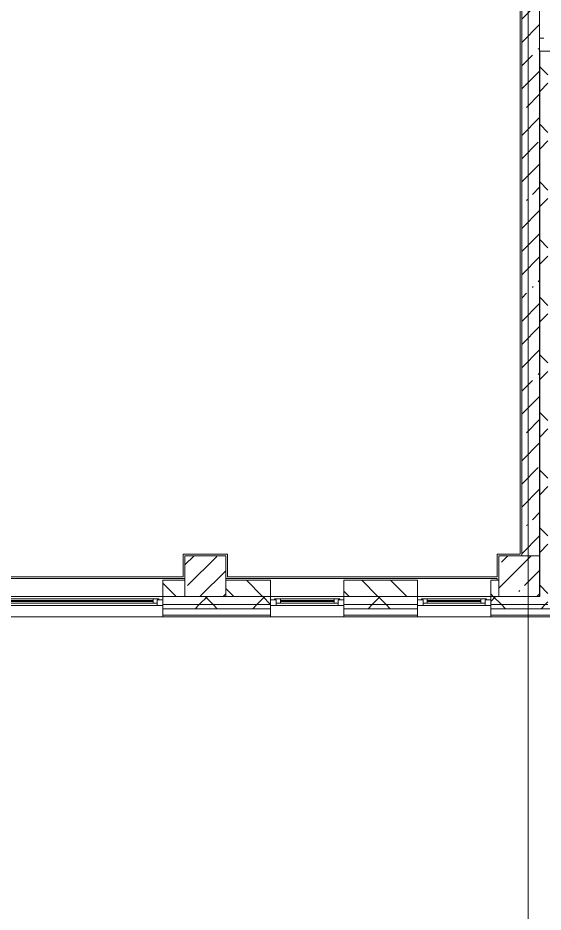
# Model space of a CAD drawing. Header units: millimetres. Extents: x -5507 to 191320, y -8553 to 29000.
# Drawn here: x 140641 to 147082, y -323 to 10650 of the extents above; entities that cross this region are included whole.
import ezdxf

# ---------------------------------------------------------------- set-up
doc = ezdxf.new("R2010")
doc.units = ezdxf.units.MM
doc.linetypes.add('200_ШТРИХ__ш1_п0_6_', pattern=[160, 100, -60])
doc.linetypes.add('Осевая', pattern=[3175, 635, -476.25, 1587.5, -476.25])
for name, color, linetype, lineweight in [('A-DETL-MBND', 7, '200_ШТРИХ__ш1_п0_6_', 9), ('A-GLAZ-2', 7, 'Continuous', 5), ('A-WALL', 7, 'Continuous', 9), ('A-WALL-4', 7, 'Continuous', 5), ('I-WALL-2', 7, 'Continuous', 5), ('S-COLS-2', 7, 'Continuous', 5), ('Оси', 7, 'Continuous', 9), ('Оси-2', 7, 'Осевая', 9)]:
    doc.layers.add(name, color=color, linetype=linetype, lineweight=lineweight)
doc.layers.add('A-FLOR-2', color=7, linetype='Continuous', lineweight=5, true_color=0xaaaaaa)
pattern_1 = [(45, (62340, 0), (-353.5534, 353.5534), []), (135, (62340, 0), (-353.5534, -353.5534), [])]

# ---------------------------------------------------------------- blocks, each defined once
blk = doc.blocks.new('BSC_Колонна _Прямоугольная - 500х500-V38-3_5_1_птичка')
at = {"layer": 'S-COLS-2'}
h = blk.add_hatch(dxfattribs=at)
h.set_pattern_fill('FP_55', color=256, style=0, pattern_type=2)
h.set_pattern_definition([(45, (-80600, -3800), (-285.1231, 285.1231), []), (45, (-80314.88, -3800), (-285.1231, 285.1231), [504.031, -100.806, 16.764, -84.042])])
h.paths.add_polyline_path([(250, -250), (250, 250), (-250, 250), (-250, -250)])
for p, q in [((250, 250), (-250, 250)), ((-250, 250), (-250, -250)), ((250, -250), (250, 250)), ((-250, -250), (250, -250))]:
    blk.add_line(p, q, dxfattribs=at)
blk = doc.blocks.new('120_Окно_СКБ_2Ст - 120_Окно_СКБ_2Ст 3000х2500 _мал_створка слева_-22809161-3_5_1_птичка')
at = {"layer": 'A-GLAZ-2'}
for p, q in [((-1500, -75), (-1500, -5)), ((-1500, -5), (-1430, -5)), ((1500, -5), (-1500, -5)), ((-1430, -75), (-1500, -75)), ((-1500, -75), (-1450, -75)), ((-1430, -75), (-1450, -75)), ((-1450, -75), (-1450, -85)), ((-1450, -85), (620, -85)), ((620, -85), (-1450, -85)), ((-1430, -5), (-1430, -75)), ((600, -35), (-1430, -35)), ((-1430, -35), (-1430, -75)), ((-1380, -85), (-1380, -35)), ((-1380, -55), (550, -55)), ((550, -65), (-1380, -65)), ((550, -85), (550, -35)), ((600, -75), (600, -5)), ((600, -5), (670, -5)), ((600, -75), (600, -35)), ((670, -75), (600, -75)), ((620, -75), (600, -75)), ((620, -75), (650, -75)), ((620, -85), (620, -75)), ((670, -75), (650, -75)), ((650, -75), (650, -85)), ((650, -85), (1450, -85)), ((1450, -85), (650, -85)), ((670, -5), (670, -75)), ((1430, -35), (670, -35)), ((670, -35), (670, -75)), ((720, -85), (720, -35)), ((720, -55), (1380, -55)), ((1380, -65), (720, -65)), ((1380, -85), (1380, -35)), ((1430, -75), (1430, -5)), ((1430, -5), (1500, -5)), ((1430, -75), (1430, -35)), ((1500, -75), (1430, -75)), ((1450, -75), (1430, -75)), ((1450, -75), (1500, -75)), ((1450, -85), (1450, -75)), ((1500, -5), (1500, -75))]:
    blk.add_line(p, q, dxfattribs=at)
blk = doc.blocks.new('120_Окно_СКБ_1Ст - 120_Окно_СКБ_1Ст 900х2500_h_-19906774-3_5_1_птичка')
at = {"layer": 'A-GLAZ-2'}
for p, q in [((-450, -75), (-450, -5)), ((-450, -5), (-380, -5)), ((450, -5), (-450, -5)), ((-380, -75), (-450, -75)), ((-450, -75), (-400, -75)), ((-380, -75), (-400, -75)), ((-400, -75), (-400, -85)), ((-400, -85), (400, -85)), ((400, -85), (-400, -85)), ((-380, -5), (-380, -75)), ((380, -35), (-380, -35)), ((-380, -35), (-380, -75)), ((-330, -85), (-330, -35)), ((-330, -55), (330, -55)), ((330, -65), (-330, -65)), ((330, -85), (330, -35)), ((380, -75), (380, -5)), ((380, -5), (450, -5)), ((380, -75), (380, -35)), ((450, -75), (380, -75)), ((400, -75), (380, -75)), ((400, -75), (450, -75)), ((400, -85), (400, -75)), ((450, -5), (450, -75))]:
    blk.add_line(p, q, dxfattribs=at)
blk = doc.blocks.new('BSC_Колонна _Прямоугольная - 500х500-V124-3_5_1_птичка')
at = {"layer": 'S-COLS-2'}
h = blk.add_hatch(dxfattribs=at)
h.set_pattern_fill('FP_136', color=256, style=0, pattern_type=2)
h.set_pattern_definition([(45, (-84450, -3800), (-285.1231, 285.1231), []), (45, (-84164.88, -3800), (-285.1231, 285.1231), [504.031, -100.806, 16.764, -84.042])])
h.paths.add_polyline_path([(-250, -250), (250, -250), (250, 250), (-250, 250), (-250, -98)])
for p, q in [((250, 250), (-250, 250)), ((-250, 250), (-250, -250)), ((250, -250), (250, 250)), ((-250, -250), (250, -250))]:
    blk.add_line(p, q, dxfattribs=at)

msp = doc.modelspace()

# ---------------------------------------------------------------- hatches: boundary and pattern name
at = {"layer": 'A-WALL-4'}
h = msp.add_hatch(dxfattribs=at)
h.set_pattern_fill('FP_66', color=256, style=0, pattern_type=2)
h.set_pattern_definition(pattern_1)
h.paths.add_polyline_path([(147141.6, 3450), (147141.6, 10242), (147041.6, 10242), (147041.6, 3450)])
h = msp.add_hatch(dxfattribs=at)
h.set_pattern_fill('FP_64', color=256, style=0, pattern_type=2)
h.set_pattern_definition([(135, (62339.98, 0), (-176.7767, -176.7767), [])])
h.paths.add_polyline_path([(143740, 3550), (143740, 3750), (143190, 3750), (143190, 3550), (143443.6, 3550)])
h.paths.add_polyline_path([(139420, 3550), (139420, 3750), (138320, 3750), (138320, 3550), (138782.7, 3550)])
h.paths.add_polyline_path([(142420, 3550), (142690, 3550), (142690, 3750), (142420, 3750)])
h.paths.add_polyline_path([(146440, 3550), (146540, 3550), (146540, 3750), (146440, 3750), (146440, 3702)])
h.paths.add_polyline_path([(145308, 3550), (145540, 3550), (145540, 3750), (144640, 3750), (144640, 3550)])
h = msp.add_hatch(dxfattribs=at)
h.set_pattern_fill('FP_66', color=256, style=0, pattern_type=2)
h.set_pattern_definition(pattern_1)
h.paths.add_polyline_path([(146440, 3450), (147041.6, 3450), (147040, 3550), (146440, 3550)])
h.paths.add_polyline_path([(144640, 3450), (145540, 3450), (145540, 3550), (144640, 3550)])
h.paths.add_polyline_path([(138782.7, 3450), (139420, 3450), (139420, 3550), (138040, 3550), (138040, 3450), (138320, 3450)])
h.paths.add_polyline_path([(143740, 3450), (143740, 3550), (142420, 3550), (142420, 3450), (143443.6, 3450)])
h = msp.add_hatch(dxfattribs=at)
h.set_pattern_fill('FP_66', color=256, style=0, pattern_type=2)
h.set_pattern_definition(pattern_1)
h.paths.add_polyline_path([(147041.6, 3400), (147141.6, 3400), (147141.6, 3450), (146440, 3450), (146440, 3400), (146706.3, 3400)])
h.paths.add_polyline_path([(138782.7, 3400), (139420, 3400), (139420, 3450), (138040, 3450), (138040, 3400)])
h.paths.add_polyline_path([(142420, 3400), (143740, 3400), (143740, 3450), (142420, 3450)])
h.paths.add_polyline_path([(145308, 3400), (145540, 3400), (145540, 3450), (144640, 3450), (144640, 3400)])
at = {"layer": 'I-WALL-2'}
h = msp.add_hatch(dxfattribs=at)
h.set_pattern_fill('FP_62', color=256, style=0, pattern_type=2)
h.set_pattern_definition([(45, (62340, 0), (-285.1231, 285.1231), []), (45, (62625.1, 0), (-285.1231, 285.1231), [504.031, -100.806, 16.764, -84.042])])
h.paths.add_polyline_path([(146820, 4050), (147040, 4050), (147040, 15130), (146820, 15130), (146820, 4280.5)])

# ---------------------------------------------------------------- linework, layer by layer
at = {"layer": 'A-DETL-MBND'}
msp.add_line((147040, 10400), (147090, 10400), dxfattribs=at)
at = {"layer": 'A-FLOR-2'}
for p, q in [((146800, 4070), (146800, 10879)), ((142670, 3791), (142670, 4070)), ((142670, 4070), (143210, 4070)), ((143210, 4070), (143210, 3790)), ((146520, 3790), (146520, 4070)), ((146520, 4070), (146800, 4070)), ((138335, 3791), (142670, 3791)), ((143210, 3790), (146520, 3790))]:
    msp.add_line(p, q, dxfattribs=at)
at = {"layer": 'A-WALL'}
for p, q in [((142690, 3550), (142420, 3550)), ((143740, 3550), (143190, 3550)), ((145540, 3550), (144640, 3550)), ((146540, 3550), (146440, 3550)), ((142420, 3450), (143740, 3450)), ((144640, 3450), (145540, 3450)), ((146440, 3450), (147141.6, 3450)), ((142420, 3400), (143740, 3400)), ((142420, 3320), (143740, 3320)), ((144640, 3400), (145540, 3400)), ((144640, 3320), (145540, 3320)), ((146440, 3400), (147191.6, 3400)), ((146440, 3320), (147271.6, 3320))]:
    msp.add_line(p, q, dxfattribs=at)
at = {"layer": 'A-WALL-4'}
for p, q in [((147291.6, 10242), (147041.6, 10242)), ((147041.6, 10242), (147041.6, 3550)), ((142420, 3750), (142420, 3300)), ((142690, 3750), (142420, 3750)), ((143740, 3750), (143190, 3750)), ((143740, 3300), (143740, 3750)), ((144640, 3750), (144640, 3300)), ((145540, 3750), (144640, 3750)), ((145540, 3300), (145540, 3750)), ((146440, 3750), (146440, 3300)), ((146540, 3750), (146440, 3750)), ((139420, 3550), (142420, 3550)), ((143740, 3550), (144640, 3550)), ((145540, 3550), (146440, 3550)), ((147291.6, 3300), (138198, 3300))]:
    msp.add_line(p, q, dxfattribs=at)
at = {"layer": 'I-WALL-2'}
for p, q in [((147040, 4050), (147040, 15130)), ((146820, 10900), (146820, 4050)), ((138340, 3770), (142690, 3770)), ((143190, 3770), (146520, 3770)), ((146520, 3750), (146520, 3770)), ((142420, 3550), (139420, 3550)), ((144640, 3550), (143740, 3550)), ((146440, 3550), (145540, 3550))]:
    msp.add_line(p, q, dxfattribs=at)
at = {"layer": 'Оси'}
for p, q in [((146900, 10029.8), (146900, 21915.1)), ((146900, -1906.3), (146900, 9979))]:
    msp.add_line(p, q, dxfattribs=at)
at = {"layer": 'Оси-2'}
msp.add_line((146900, 9979), (146900, 10029.8), dxfattribs=at)

# ---------------------------------------------------------------- block references
at = {"layer": 'A-GLAZ-2', "rotation": 180}
for name, p in [('120_Окно_СКБ_2Ст - 120_Окно_СКБ_2Ст 3000х2500 _мал_створка слева_-22809161-3_5_1_птичка', (140920, 3435)), ('120_Окно_СКБ_1Ст - 120_Окно_СКБ_1Ст 900х2500_h_-19906774-3_5_1_птичка', (144190, 3435)), ('120_Окно_СКБ_1Ст - 120_Окно_СКБ_1Ст 900х2500_h_-19906774-3_5_1_птичка', (145990, 3435))]:
    msp.add_blockref(name, p, dxfattribs=at)
at = {"layer": 'S-COLS-2'}
for name, p in [('BSC_Колонна _Прямоугольная - 500х500-V38-3_5_1_птичка', (142940, 3800)), ('BSC_Колонна _Прямоугольная - 500х500-V124-3_5_1_птичка', (146790, 3800))]:
    msp.add_blockref(name, p, dxfattribs=at)

doc.saveas('drawing.dxf')
